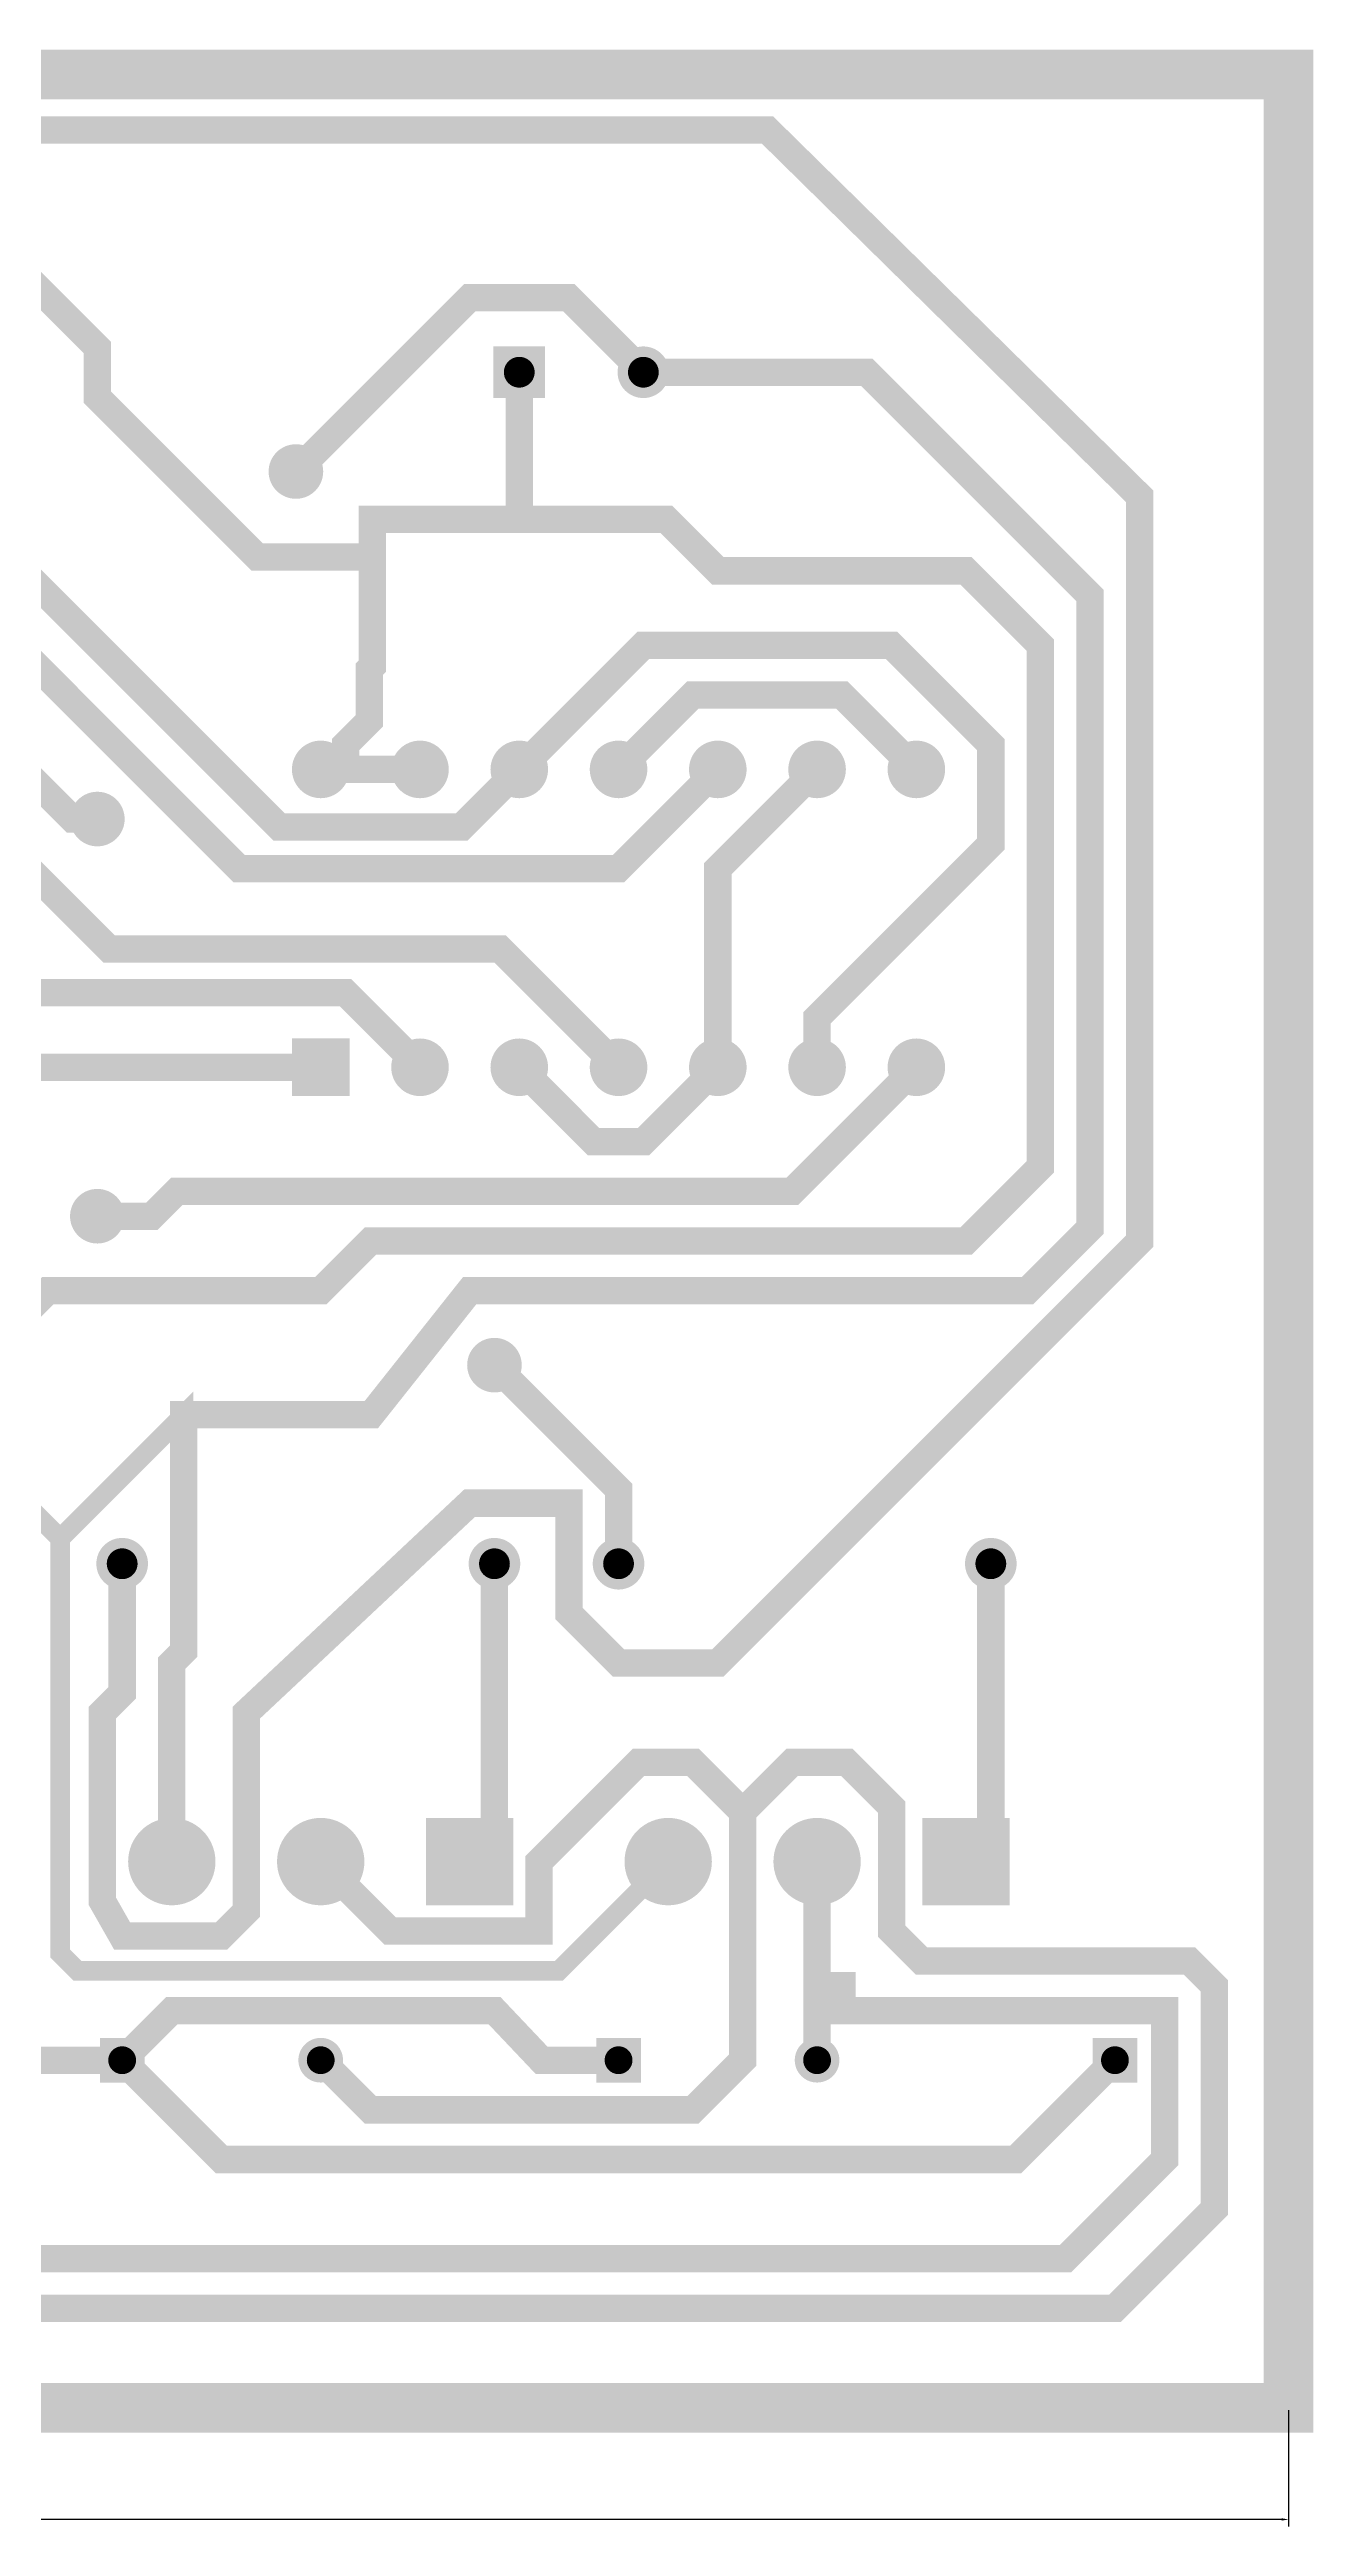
# Model space of a CAD drawing. Extents: x 57 to 198, y 54 to 118.
# Drawn here: x 165.3 to 197.7, y 54.2 to 117.5 of the extents above; entities that cross this region are included whole.
import ezdxf

# ---------------------------------------------------------------- set-up
doc = ezdxf.new("R2010")
doc.units = 0
doc.header["$MEASUREMENT"] = 0
doc.layers.get('0').update_dxf_attribs({"color": 1, "linetype": 'CONTINUOUS'})
doc.layers.get('Defpoints').update_dxf_attribs({"linetype": 'CONTINUOUS'})
for name, color, linetype in [('BOARD_OUTLINE', 7, 'CONTINUOUS'), ('BOTTOM', 7, 'CONTINUOUS'), ('COMPONENTS_TOP', 1, 'CONTINUOUS'), ('DRILL', 7, 'CONTINUOUS'), ('DRLDWG', 8, 'CONTINUOUS'), ('FABDWG', 7, 'CONTINUOUS'), ('PADSTACKS', 1, 'CONTINUOUS')]:
    doc.layers.add(name, color=color, linetype=linetype)
doc.layers.get('COMPONENTS_TOP').off()
doc.layers.get('PADSTACKS').off()
doc.dimstyles.get("Standard").update_dxf_attribs({"dimtxt": 0.18, "dimasz": 0.18, "dimexe": 0.18, "dimexo": 0.0625, "dimgap": 0.09, "dimtad": 0, "dimtih": 1, "dimtoh": 1, "dimdec": 4, "dimzin": 0, "dimdsep": 46, "dimtxsty": 'Standard', "dimcen": 0.09, "dimadec": 0, "dimazin": 0, "dimtfac": 1, "dimtdec": 4, "dimtofl": 0, "dimtmove": 0, "dimatfit": 3, "dimfxl": 0, "dimtolj": 1, "dimtzin": 0, "dimarcsym": 0})

# ---------------------------------------------------------------- blocks, each defined once
blk = doc.blocks.new('*D81')
at = {"color": 0, "linetype": 'Continuous', "lineweight": -2}
for p, q in [((127.175, 57.15), (127.175, 54.175)), ((197.025, 57.15), (197.025, 54.175)), ((127.355, 54.355), (161.5, 54.355)), ((196.845, 54.355), (162.7, 54.355))]:
    blk.add_line(p, q, dxfattribs=at)
at = {"color": 0, "linetype": 'Continuous'}
for points in [[(127.355, 54.385), (127.355, 54.325), (127.175, 54.355)], [(196.845, 54.385), (196.845, 54.325), (197.025, 54.355)]]:
    blk.add_solid(points, dxfattribs=at)
at = {"layer": 'Defpoints', "color": 0, "linetype": 'Continuous'}
for p in [(127.175, 57.2125), (197.025, 57.2125), (197.025, 54.355)]:
    blk.add_point(p, dxfattribs=at)
at = {"color": 0, "linetype": 'Continuous', "insert": (162.1, 54.355), "char_height": 0.18, "attachment_point": 5}
blk.add_mtext('\\A1;69.8500', dxfattribs=at)
blk = doc.blocks.new('PADSTACK_TM_DIODE_LLB_PAD30')
blk.add_point((0, 0))
at = {"layer": 'BOTTOM', "const_width": 0.0225}
blk.add_lwpolyline([(-0.01125, 0, 1), (0.01125, 0, 1)], format="xyb", close=True, dxfattribs=at)
at = {"layer": 'DRILL', "const_width": 0.014}
blk.add_lwpolyline([(-0.007, 0, 1), (0.007, 0, 1)], format="xyb", close=True, dxfattribs=at)
at = {"layer": 'DRLDWG', "const_width": 0.014}
blk.add_lwpolyline([(-0.007, 0, 1), (0.007, 0, 1)], format="xyb", close=True, dxfattribs=at)
blk = doc.blocks.new('PADSTACK_TM_DIODE_LLB_PAD29')
blk.add_point((0, 0))
at = {"layer": 'BOTTOM', "const_width": 0.045}
blk.add_lwpolyline([(-0.0225, 0), (0.0225, 0)], dxfattribs=at)
at = {"layer": 'DRILL', "const_width": 0.014}
blk.add_lwpolyline([(-0.007, 0, 1), (0.007, 0, 1)], format="xyb", close=True, dxfattribs=at)
at = {"layer": 'DRLDWG', "const_width": 0.014}
blk.add_lwpolyline([(-0.007, 0, 1), (0.007, 0, 1)], format="xyb", close=True, dxfattribs=at)
blk = doc.blocks.new('FOOTPRINT_DIODE_D3')
at = {"layer": 'PADSTACKS', "rotation": 90}
for name, p in [('PADSTACK_TM_DIODE_LLB_PAD29', (-0.3, 0)), ('PADSTACK_TM_DIODE_LLB_PAD30', (0, 0))]:
    blk.add_blockref(name, p, dxfattribs=at)
blk = doc.blocks.new('PADSTACK_TO_LLB_PAD60')
blk.add_point((0, 0))
at = {"layer": 'BOTTOM', "const_width": 0.088}
blk.add_lwpolyline([(-0.044, 0), (0.044, 0)], dxfattribs=at)
at = {"layer": 'DRILL', "const_width": 0.0335}
blk.add_lwpolyline([(-0.01675, 0, 1), (0.01675, 0, 1)], format="xyb", close=True, dxfattribs=at)
at = {"layer": 'DRLDWG', "const_width": 0.0335}
blk.add_lwpolyline([(-0.01675, 0, 1), (0.01675, 0, 1)], format="xyb", close=True, dxfattribs=at)
blk = doc.blocks.new('PADSTACK_TO_LLB_PAD61')
blk.add_point((0, 0))
at = {"layer": 'BOTTOM', "const_width": 0.044}
blk.add_lwpolyline([(-0.022, 0, 1), (0.022, 0, 1)], format="xyb", close=True, dxfattribs=at)
at = {"layer": 'DRILL', "const_width": 0.0335}
blk.add_lwpolyline([(-0.01675, 0, 1), (0.01675, 0, 1)], format="xyb", close=True, dxfattribs=at)
at = {"layer": 'DRLDWG', "const_width": 0.0335}
blk.add_lwpolyline([(-0.01675, 0, 1), (0.01675, 0, 1)], format="xyb", close=True, dxfattribs=at)
blk = doc.blocks.new('FOOTPRINT_BD_Q3')
at = {"layer": 'PADSTACKS'}
for name, p in [('PADSTACK_TO_LLB_PAD61', (-0.05, 0)), ('PADSTACK_TO_LLB_PAD61', (0.1, 0)), ('PADSTACK_TO_LLB_PAD60', (0.25, 0))]:
    blk.add_blockref(name, p, dxfattribs=at)
blk = doc.blocks.new('VIASTACK_VIA1')
blk.add_point((0, 0))
at = {"layer": 'BOTTOM', "const_width": 0.0275}
blk.add_lwpolyline([(-0.01375, 0, 1), (0.01375, 0, 1)], format="xyb", close=True, dxfattribs=at)
at = {"layer": 'DRILL', "const_width": 0.0175}
blk.add_lwpolyline([(-0.00875, 0, 1), (0.00875, 0, 1)], format="xyb", close=True, dxfattribs=at)
at = {"layer": 'DRLDWG', "const_width": 0.0175}
blk.add_lwpolyline([(-0.00875, 0, 1), (0.00875, 0, 1)], format="xyb", close=True, dxfattribs=at)
at = {"layer": 'FABDWG', "const_width": 0.0175}
blk.add_lwpolyline([(-0.00875, 0, 1), (0.00875, 0, 1)], format="xyb", close=True, dxfattribs=at)
blk = doc.blocks.new('FOOTPRINT_DIODE_D1')
at = {"layer": 'PADSTACKS', "rotation": 90}
for name, p in [('PADSTACK_TM_DIODE_LLB_PAD29', (-0.3, 0)), ('PADSTACK_TM_DIODE_LLB_PAD30', (0, 0))]:
    blk.add_blockref(name, p, dxfattribs=at)
blk = doc.blocks.new('FOOTPRINT_BD_Q1')
at = {"layer": 'PADSTACKS'}
for name, p in [('PADSTACK_TO_LLB_PAD61', (-0.05, 0)), ('PADSTACK_TO_LLB_PAD61', (0.1, 0)), ('PADSTACK_TO_LLB_PAD60', (0.25, 0))]:
    blk.add_blockref(name, p, dxfattribs=at)
blk = doc.blocks.new('PADSTACK_TM_AXIAL_LLB_PAD3')
blk.add_point((0, 0))
at = {"layer": 'BOTTOM', "const_width": 0.026}
blk.add_lwpolyline([(-0.013, 0, 1), (0.013, 0, 1)], format="xyb", close=True, dxfattribs=at)
at = {"layer": 'DRILL', "const_width": 0.0155}
blk.add_lwpolyline([(-0.00775, 0, 1), (0.00775, 0, 1)], format="xyb", close=True, dxfattribs=at)
at = {"layer": 'DRLDWG', "const_width": 0.0155}
blk.add_lwpolyline([(-0.00775, 0, 1), (0.00775, 0, 1)], format="xyb", close=True, dxfattribs=at)
blk = doc.blocks.new('FOOTPRINT_RESISTOR_2_R1')
at = {"layer": 'PADSTACKS'}
for p in [(0, 0), (0.375, 0)]:
    blk.add_blockref('PADSTACK_TM_AXIAL_LLB_PAD3', p, dxfattribs=at)
blk = doc.blocks.new('FOOTPRINT_DIODE_D2')
at = {"layer": 'PADSTACKS', "rotation": 90}
for name, p in [('PADSTACK_TM_DIODE_LLB_PAD29', (-0.3, 0)), ('PADSTACK_TM_DIODE_LLB_PAD30', (0, 0))]:
    blk.add_blockref(name, p, dxfattribs=at)
blk = doc.blocks.new('FOOTPRINT_BD_Q2')
at = {"layer": 'PADSTACKS'}
for name, p in [('PADSTACK_TO_LLB_PAD61', (-0.05, 0)), ('PADSTACK_TO_LLB_PAD61', (0.1, 0)), ('PADSTACK_TO_LLB_PAD60', (0.25, 0))]:
    blk.add_blockref(name, p, dxfattribs=at)
blk = doc.blocks.new('FOOTPRINT_RESISTOR_2_R2')
at = {"layer": 'PADSTACKS'}
for p in [(0, 0), (0.375, 0)]:
    blk.add_blockref('PADSTACK_TM_AXIAL_LLB_PAD3', p, dxfattribs=at)
blk = doc.blocks.new('PADSTACK_DIP100T_LLB_PAD1')
blk.add_point((0, 0))
at = {"layer": 'BOTTOM', "const_width": 0.058}
blk.add_lwpolyline([(-0.029, 0), (0.029, 0)], dxfattribs=at)
at = {"layer": 'DRILL', "const_width": 0.017}
blk.add_lwpolyline([(-0.0085, 0, 1), (0.0085, 0, 1)], format="xyb", close=True, dxfattribs=at)
at = {"layer": 'DRLDWG', "const_width": 0.017}
blk.add_lwpolyline([(-0.0085, 0, 1), (0.0085, 0, 1)], format="xyb", close=True, dxfattribs=at)
blk = doc.blocks.new('PADSTACK_DIP100T_LLB_PAD2')
blk.add_point((0, 0))
at = {"layer": 'BOTTOM', "const_width": 0.029}
blk.add_lwpolyline([(-0.0145, 0, 1), (0.0145, 0, 1)], format="xyb", close=True, dxfattribs=at)
at = {"layer": 'DRILL', "const_width": 0.017}
blk.add_lwpolyline([(-0.0085, 0, 1), (0.0085, 0, 1)], format="xyb", close=True, dxfattribs=at)
at = {"layer": 'DRLDWG', "const_width": 0.017}
blk.add_lwpolyline([(-0.0085, 0, 1), (0.0085, 0, 1)], format="xyb", close=True, dxfattribs=at)
blk = doc.blocks.new('FOOTPRINT_DIP_14_U1')
at = {"layer": 'PADSTACKS'}
for name, p in [('PADSTACK_DIP100T_LLB_PAD2', (0, 0.3)), ('PADSTACK_DIP100T_LLB_PAD2', (0.1, 0.3)), ('PADSTACK_DIP100T_LLB_PAD2', (0.2, 0.3)), ('PADSTACK_DIP100T_LLB_PAD2', (0.3, 0.3)), ('PADSTACK_DIP100T_LLB_PAD2', (0.4, 0.3)), ('PADSTACK_DIP100T_LLB_PAD2', (0.5, 0.3)), ('PADSTACK_DIP100T_LLB_PAD2', (0.6, 0.3)), ('PADSTACK_DIP100T_LLB_PAD1', (0, 0)), ('PADSTACK_DIP100T_LLB_PAD2', (0.1, 0)), ('PADSTACK_DIP100T_LLB_PAD2', (0.2, 0)), ('PADSTACK_DIP100T_LLB_PAD2', (0.3, 0)), ('PADSTACK_DIP100T_LLB_PAD2', (0.4, 0)), ('PADSTACK_DIP100T_LLB_PAD2', (0.5, 0)), ('PADSTACK_DIP100T_LLB_PAD2', (0.6, 0))]:
    blk.add_blockref(name, p, dxfattribs=at)
blk = doc.blocks.new('PADSTACK_TM_CYLND_LLB_PAD3')
blk.add_point((0, 0))
at = {"layer": 'BOTTOM', "const_width": 0.052}
blk.add_lwpolyline([(-0.026, 0), (0.026, 0)], dxfattribs=at)
at = {"layer": 'DRILL', "const_width": 0.0155}
blk.add_lwpolyline([(-0.00775, 0, 1), (0.00775, 0, 1)], format="xyb", close=True, dxfattribs=at)
at = {"layer": 'DRLDWG', "const_width": 0.0155}
blk.add_lwpolyline([(-0.00775, 0, 1), (0.00775, 0, 1)], format="xyb", close=True, dxfattribs=at)
blk = doc.blocks.new('PADSTACK_TM_CYLND_LLB_PAD4')
blk.add_point((0, 0))
at = {"layer": 'BOTTOM', "const_width": 0.026}
blk.add_lwpolyline([(-0.013, 0, 1), (0.013, 0, 1)], format="xyb", close=True, dxfattribs=at)
at = {"layer": 'DRILL', "const_width": 0.0155}
blk.add_lwpolyline([(-0.00775, 0, 1), (0.00775, 0, 1)], format="xyb", close=True, dxfattribs=at)
at = {"layer": 'DRLDWG', "const_width": 0.0155}
blk.add_lwpolyline([(-0.00775, 0, 1), (0.00775, 0, 1)], format="xyb", close=True, dxfattribs=at)
blk = doc.blocks.new('FOOTPRINT_CAPACITOR_POL_C2')
at = {"layer": 'PADSTACKS'}
for name, p in [('PADSTACK_TM_CYLND_LLB_PAD3', (0, 0)), ('PADSTACK_TM_CYLND_LLB_PAD4', (0.125, 0))]:
    blk.add_blockref(name, p, dxfattribs=at)

msp = doc.modelspace()

# ---------------------------------------------------------------- linework, layer by layer
at = {"layer": 'BOARD_OUTLINE', "const_width": 1.27}
msp.add_lwpolyline([(127.175, 57.2125), (197.025, 57.2125), (197.025, 116.9025), (127.175, 116.9025), (127.175, 57.2125)], dxfattribs=at)
at = {"layer": 'BOTTOM'}
for points, const_width in [([(149.4, 94.0425), (145.1836, 98.2589), (131.6708, 98.2589), (129.08, 100.3925), (129.08, 115.4801), (183.69, 115.4801), (193.215, 106.1075), (193.215, 87.0575), (182.42, 76.2625), (179.88, 76.2625), (178.61, 77.5325), (178.61, 80.35232), (176.07042, 80.35232), (170.355, 74.9925), (170.355, 69.9125), (169.72, 69.2775), (167.18, 69.2775), (166.672, 70.16989), (166.672, 74.9925), (167.18, 75.5005), (167.18, 78.8025)], 0.70019), ([(177.34, 109.2825), (177.34, 105.5233), (173.5808, 105.5233), (173.5808, 104.55768), (170.63482, 104.55768), (166.545, 108.6475), (166.545, 109.9175), (164.64, 111.8225)], 0.70019), ([(171.625, 106.7425), (176.07, 111.1875), (178.61, 111.1875), (180.515, 109.2825)], 0.70019), ([(177.34, 99.1225), (175.8668, 97.6493), (171.1932, 97.6493), (163.37, 105.4725), (162.735, 105.4725), (157.655, 110.5525), (139.0876, 110.5525), (136.7, 108.1649), (134.4648, 108.1649)], 0.70019), ([(149.4, 88.9625), (139.875, 79.4375), (139.875, 77.5325), (141.145, 76.2625), (144.2692, 76.2625), (148.35902, 80.35232), (151.79649, 80.35232), (152.87938, 79.26944), (152.87938, 77.5325), (153.51438, 76.8975), (156.385, 76.8975), (165.275, 85.7875), (172.26, 85.7875), (173.53, 87.0575), (188.77, 87.0575), (190.675, 88.9625), (190.675, 102.2975), (188.77, 104.2025), (182.42, 104.2025), (181.0992, 105.5233), (177.34, 105.5233), (177.34, 109.2825)], 0.70019), ([(149.4, 104.2025), (147.495, 106.1075), (147.495, 108.0125), (148.765, 109.2825), (157.4772, 109.2825), (170.1772, 96.5825), (179.88, 96.5825), (182.42, 99.1225)], 0.70019), ([(168.45, 71.1825), (168.45, 76.2625), (168.7548, 76.5673), (168.7548, 82.6125), (173.55117, 82.6125), (176.07, 85.7875), (190.3448, 85.7875), (191.945, 87.3877), (191.945, 103.5675), (186.23, 109.2825), (180.515, 109.2825)], 0.70019), ([(172.26, 99.1225), (172.895, 99.1225), (172.895, 99.7575), (173.5046, 100.3671), (173.5046, 101.6879), (173.5808, 101.7641), (173.5808, 105.5233), (177.34, 105.5233), (177.34, 109.2825)], 0.70019), ([(157.02, 106.7425), (165.91, 97.8525), (166.545, 97.8525)], 0.70019), ([(184.96, 91.5025), (184.96, 92.7725), (189.405, 97.2175), (189.405, 99.7575), (186.865, 102.2975), (180.515, 102.2975), (177.34, 99.1225)], 0.70019), ([(187.5, 99.1225), (185.595, 101.0275), (181.785, 101.0275), (179.88, 99.1225)], 0.70019), ([(157.02, 99.1225), (162.2524, 99.1225), (166.8498, 94.5251), (176.8574, 94.5251), (179.88, 91.5025)], 0.70019), ([(172.26, 99.1225), (174.8, 99.1225)], 0.70019), ([(182.42, 91.5025), (182.42, 96.5825), (184.96, 99.1225)], 0.70019), ([(174.8, 91.5025), (172.895, 93.4075), (158.925, 93.4075), (157.02, 91.5025)], 0.70019), ([(162.1, 85.1525), (163.37, 86.4225), (163.37, 90.2325), (164.64, 91.5025), (172.26, 91.5025)], 0.70019), ([(166.545, 87.6925), (167.94369, 87.6925), (168.57869, 88.3275), (184.325, 88.3275), (187.5, 91.5025)], 0.70019), ([(182.42, 91.5025), (180.515, 89.5975), (179.245, 89.5975), (177.34, 91.5025)], 0.70019), ([(176.705, 83.8825), (179.88, 80.7075), (179.88, 78.8025)], 0.70019), ([(181.15, 71.1825), (178.356, 68.3885), (166.04039, 68.3885), (165.5925, 68.83639), (165.5925, 79.4502), (168.7548, 82.6125), (168.7548, 76.5673), (168.45, 76.2625), (168.45, 71.1825)], 0.49996), ([(134.16, 81.0377), (129.08, 75.9577), (129.08, 62.2925), (131.62, 59.7525), (192.58, 59.7525), (195.12, 62.2925), (195.12, 68.0075), (194.485, 68.6425), (187.627, 68.6425), (186.865, 69.4045), (186.865, 72.5795), (185.722, 73.7225), (184.325, 73.7225), (183.055, 72.4525), (183.055, 66.1025), (181.785, 64.8325), (173.53, 64.8325), (172.26, 66.1025)], 0.70019), ([(181.15, 71.1825), (178.356, 68.3885), (166.04039, 68.3885), (165.5925, 68.83639), (165.5925, 79.4502), (164.3352, 80.7075), (163.0652, 80.7075), (155.75, 73.3923), (155.75, 71.1825)], 0.49996), ([(176.07, 71.1825), (176.705, 71.8175), (176.705, 78.8025)], 0.70019), ([(188.77, 71.1825), (189.405, 71.8175), (189.405, 78.8025)], 0.70019), ([(134.16, 77.0753), (132.5399, 77.0753), (130.35, 74.8854), (130.35, 63.5625), (132.89, 61.0225), (191.31, 61.0225), (193.85, 63.5625), (193.85, 67.3725), (185.595, 67.3725), (185.595, 68.0075), (184.96, 68.0075), (184.96, 67.3725), (184.96, 66.1025)], 0.70019), ([(167.18, 66.1025), (161.465, 66.1025), (161.36848, 66.00598), (161.36848, 73.7225), (158.925, 73.7225), (157.655, 72.4525), (157.655, 69.9125), (156.131, 68.3885), (151.686, 68.3885), (148.13, 64.8325), (142.4404, 64.8325), (135.70601, 71.56689), (135.70601, 73.1129), (134.16, 73.1129)], 0.70019), ([(172.26, 66.1025), (173.53, 64.8325), (181.785, 64.8325), (183.055, 66.1025), (183.055, 72.4525), (181.785, 73.7225), (180.388, 73.7225), (177.848, 71.1825), (177.848, 69.4045), (174.038, 69.4045), (172.26, 71.1825)], 0.70019), ([(184.96, 66.1025), (184.96, 71.1825)], 0.70019), ([(167.18, 66.1025), (168.45, 67.3725), (176.705, 67.3725), (177.90811, 66.1025), (179.88, 66.1025)], 0.70019), ([(167.18, 66.1025), (161.465, 66.1025), (161.36848, 66.00598), (161.23809, 66.00598), (161.23809, 64.1975), (156.385, 64.1975), (154.48, 66.1025)], 0.70019), ([(192.58, 66.1025), (190.04, 63.5625), (169.72, 63.5625), (167.18, 66.1025)], 0.70019)]:
    msp.add_lwpolyline(points, dxfattribs=dict(at, const_width=const_width))

# ---------------------------------------------------------------- block references
at = {"layer": 'COMPONENTS_TOP', "xscale": 25.4, "yscale": 25.4, "zscale": 25.4}
for name, p in [('FOOTPRINT_CAPACITOR_POL_C2', (177.34, 109.2825)), ('FOOTPRINT_DIP_14_U1', (172.26, 91.5025)), ('FOOTPRINT_RESISTOR_2_R2', (167.18, 78.8025)), ('FOOTPRINT_RESISTOR_2_R1', (179.88, 78.8025)), ('FOOTPRINT_BD_Q3', (157.02, 71.1825)), ('FOOTPRINT_BD_Q2', (169.72, 71.1825)), ('FOOTPRINT_BD_Q1', (182.42, 71.1825))]:
    msp.add_blockref(name, p, dxfattribs=at)
at = {"layer": 'COMPONENTS_TOP', "xscale": 25.4, "yscale": 25.4, "zscale": 25.4, "rotation": 180}
for name, p in [('FOOTPRINT_DIODE_D3', (159.56, 66.1025)), ('FOOTPRINT_DIODE_D2', (172.26, 66.1025)), ('FOOTPRINT_DIODE_D1', (184.96, 66.1025))]:
    msp.add_blockref(name, p, dxfattribs=at)
at = {"layer": 'PADSTACKS', "xscale": 25.4, "yscale": 25.4, "zscale": 25.4}
for p in [(171.625, 106.7425), (166.545, 97.8525), (166.545, 87.6925), (176.705, 83.8825)]:
    msp.add_blockref('VIASTACK_VIA1', p, dxfattribs=at)

# ---------------------------------------------------------------- dimensions: what is measured, and where the dimension line sits
at = {"linetype": 'Continuous'}
dim = msp.add_linear_dim(base=(197.025, 54.355), p1=(127.175, 57.2125), p2=(197.025, 57.2125), dimstyle='Standard', dxfattribs=at)
dim.commit()
dim.dimension.update_dxf_attribs({"geometry": '*D81', "text_midpoint": (162.1, 54.355)})

doc.saveas('drawing.dxf')
